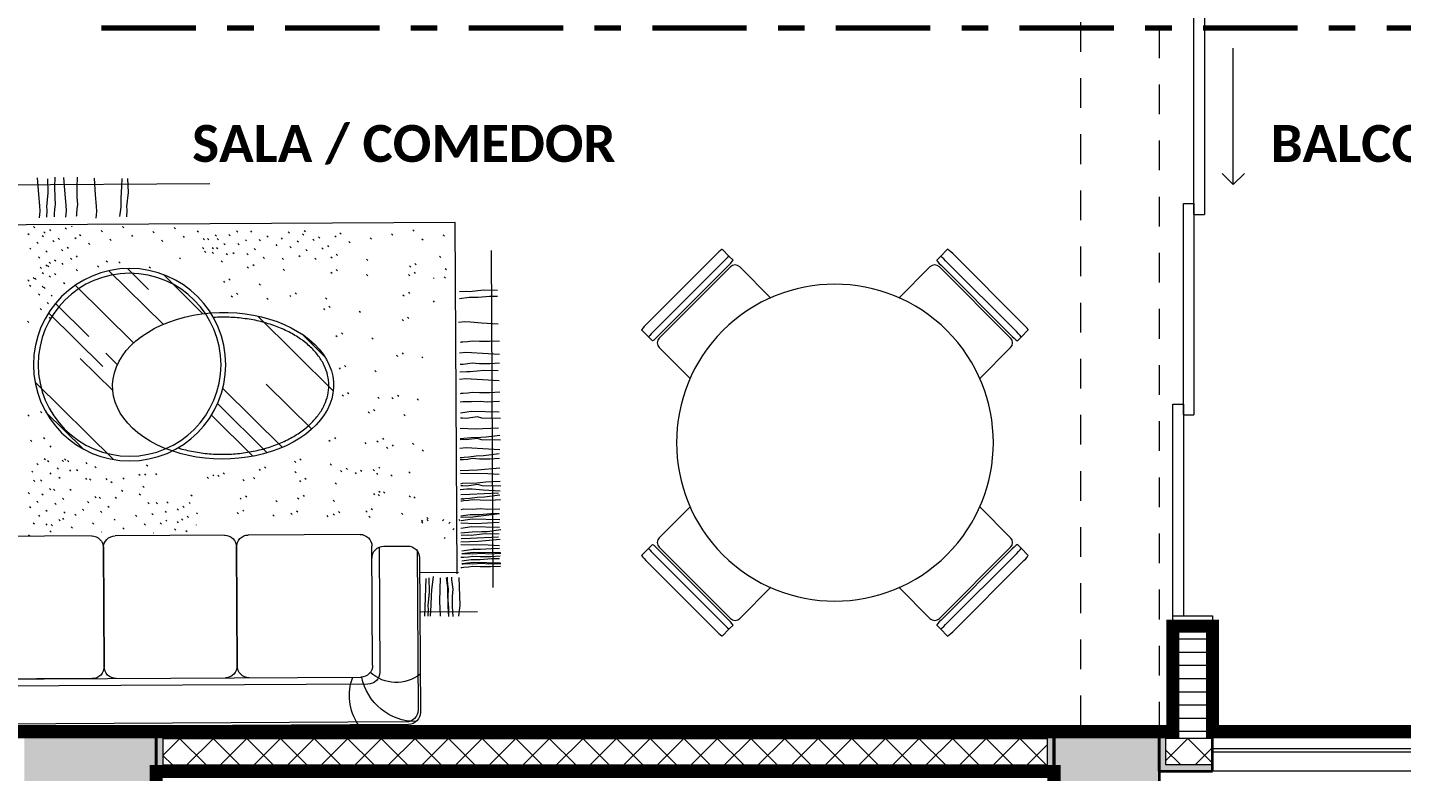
# Model space of a CAD drawing. Header units: metres. Extents: x -144 to 1000, y -717 to 29.
# Drawn here: x 655.77 to 660.97, y -557.41 to -554.6 of the extents above; entities that cross this region are included whole.
import ezdxf

# ---------------------------------------------------------------- set-up
doc = ezdxf.new("R2010")
doc.units = ezdxf.units.M
doc.linetypes.add('basculante modificado', pattern=[0.18, 0.1125, -0.0675])
doc.linetypes.add('Dash Dot 3_16_', pattern=[0.595313, 0.357187, -0.119063, 0, -0.119063])
doc.layers.get('0').update_dxf_attribs({"color": 1})
doc.layers.add('00-MEDICION', color=30, linetype='Continuous')
for name, color, linetype, lineweight in [('A-DETL', 1, 'Continuous', 9), ('A-DOOR', 1, 'Continuous', 9), ('A-DOOR-FRAM', 1, 'Continuous', 9), ('A-FLOR-HRAL', 1, 'Continuous', 9), ('A-WALL', 4, 'Continuous', 9), ('G-ANNO-SYMB', 1, 'Continuous', 9), ('G-ANNO-TEXT', 2, 'Continuous', 9), ('G-IMPT', 1, 'Continuous', 9), ('I-FURN', 2, 'Continuous', 9), ('S-COLS', 7, 'Continuous', 9)]:
    doc.layers.add(name, color=color, linetype=linetype, lineweight=lineweight)
doc.layers.add('A-WALL-PATT', color=7, linetype='Continuous', lineweight=35, true_color=0x9c9c9c)
doc.styles.add('Calibri_B', font='calibrib.ttf', dxfattribs={"height": 0.165})

# ---------------------------------------------------------------- blocks, each defined once
blk = doc.blocks.new('JUEGO DE SALA 3 - SALA 3_dwg-332581-Nivel 9')
at = {"layer": 'G-IMPT'}
for p, q in [((-2244.3372, 507.9053), (-2242.9374, 507.9023)), ((-2244.0056, 507.7452), (-2244.0103, 507.7405)), ((-2243.8121, 507.7474), (-2243.8146, 507.7448)), ((-2243.6682, 507.7461), (-2243.673, 507.7413)), ((-2245.2202, 507.7096), (-2245.225, 507.7049)), ((-2245.1391, 507.6952), (-2245.1439, 507.6904)), ((-2245.1056, 507.7285), (-2245.1104, 507.7237)), ((-2245.0245, 507.714), (-2245.0293, 507.7092)), ((-2244.9434, 507.6995), (-2244.9482, 507.6947)), ((-2244.8288, 507.7184), (-2244.8336, 507.7136)), ((-2244.8102, 507.7071), (-2244.815, 507.7023)), ((-2244.7477, 507.7039), (-2244.7525, 507.6991)), ((-2244.7269, 507.6948), (-2244.7317, 507.6901)), ((-2244.6935, 507.7282), (-2244.6982, 507.7234)), ((-2244.6871, 507.7149), (-2244.6919, 507.7101)), ((-2244.6331, 507.7227), (-2244.6379, 507.7179)), ((-2244.606, 507.7004), (-2244.6108, 507.6956)), ((-2244.552, 507.7082), (-2244.5568, 507.7035)), ((-2244.5234, 507.6942), (-2244.5281, 507.6895)), ((-2244.4899, 507.7276), (-2244.4947, 507.7228)), ((-2244.4709, 507.6937), (-2244.4757, 507.689)), ((-2244.4374, 507.7271), (-2244.4422, 507.7223)), ((-2244.4088, 507.7131), (-2244.4136, 507.7083)), ((-2244.3641, 507.699), (-2244.3689, 507.6942)), ((-2244.3563, 507.7126), (-2244.3611, 507.7078)), ((-2244.3277, 507.6986), (-2244.3324, 507.6938)), ((-2244.3116, 507.6985), (-2244.3164, 507.6937)), ((-2244.2886, 507.7286), (-2244.2934, 507.7239)), ((-2244.2347, 507.7075), (-2244.2395, 507.7028)), ((-2244.2013, 507.7409), (-2244.2061, 507.7361)), ((-2244.1536, 507.693), (-2244.1584, 507.6883)), ((-2244.1202, 507.7264), (-2244.1249, 507.7216)), ((-2244.039, 507.7119), (-2244.0438, 507.7071)), ((-2243.9579, 507.6974), (-2243.9627, 507.6926)), ((-2243.9245, 507.7307), (-2243.9292, 507.726)), ((-2243.8433, 507.7162), (-2243.8481, 507.7115)), ((-2243.8247, 507.705), (-2243.8295, 507.7002)), ((-2243.7891, 507.7405), (-2243.7939, 507.7358)), ((-2243.7622, 507.7018), (-2243.767, 507.697)), ((-2243.7415, 507.6927), (-2243.7462, 507.6879)), ((-2243.7288, 507.7351), (-2243.7335, 507.7303)), ((-2243.708, 507.726), (-2243.7128, 507.7213)), ((-2243.7017, 507.7128), (-2243.7065, 507.708)), ((-2243.6476, 507.7206), (-2243.6524, 507.7158)), ((-2245.4051, 506.3735), (-2245.4024, 507.649)), ((-2244.8623, 507.685), (-2244.8671, 507.6803)), ((-2244.7812, 507.6705), (-2244.786, 507.6658)), ((-2244.7604, 507.6615), (-2244.7652, 507.6567)), ((-2244.7001, 507.656), (-2244.7049, 507.6513)), ((-2244.6666, 507.6894), (-2244.6714, 507.6846)), ((-2244.6395, 507.667), (-2244.6443, 507.6623)), ((-2244.5855, 507.6749), (-2244.5903, 507.6701)), ((-2244.5044, 507.6604), (-2244.5092, 507.6556)), ((-2244.476, 507.6413), (-2244.4808, 507.6366)), ((-2244.4423, 507.6797), (-2244.447, 507.675)), ((-2244.4233, 507.6459), (-2244.4281, 507.6411)), ((-2244.398, 507.6424), (-2244.4028, 507.6376)), ((-2244.3898, 507.6792), (-2244.3946, 507.6745)), ((-2244.3611, 507.6652), (-2244.3659, 507.6605)), ((-2244.3453, 507.6469), (-2244.3501, 507.6422)), ((-2244.3451, 507.6652), (-2244.3499, 507.6604)), ((-2244.3165, 507.6512), (-2244.3212, 507.6464)), ((-2244.3087, 507.6647), (-2244.3135, 507.66)), ((-2243.8768, 507.6829), (-2243.8816, 507.6781)), ((-2243.7957, 507.6684), (-2243.8005, 507.6637)), ((-2243.7749, 507.6594), (-2243.7797, 507.6546)), ((-2243.7146, 507.6539), (-2243.7194, 507.6492)), ((-2243.6811, 507.6873), (-2243.6859, 507.6825)), ((-2243.654, 507.6649), (-2243.6588, 507.6602)), ((-2245.2061, 507.6285), (-2245.2109, 507.6237)), ((-2245.1128, 507.6015), (-2245.1175, 507.5967)), ((-2245.092, 507.5925), (-2245.0968, 507.5877)), ((-2244.9293, 507.6183), (-2244.9341, 507.6136)), ((-2244.8147, 507.6372), (-2244.8195, 507.6324)), ((-2244.7939, 507.6281), (-2244.7987, 507.6234)), ((-2244.7336, 507.6227), (-2244.7384, 507.6179)), ((-2244.673, 507.6337), (-2244.6778, 507.6289)), ((-2244.6098, 507.6232), (-2244.6146, 507.6184)), ((-2244.5379, 507.627), (-2244.5426, 507.6223)), ((-2244.4986, 507.6002), (-2244.5034, 507.5954)), ((-2244.4778, 507.5911), (-2244.4826, 507.5864)), ((-2244.3787, 507.6136), (-2244.3835, 507.6088)), ((-2244.2206, 507.6264), (-2244.2254, 507.6216)), ((-2244.106, 507.5927), (-2244.1108, 507.5879)), ((-2243.9914, 507.6116), (-2243.9962, 507.6068)), ((-2243.9438, 507.6162), (-2243.9486, 507.6115)), ((-2243.9103, 507.5971), (-2243.9151, 507.5923)), ((-2243.8292, 507.6351), (-2243.834, 507.6303)), ((-2243.8084, 507.626), (-2243.8132, 507.6213)), ((-2243.775, 507.6069), (-2243.7797, 507.6021)), ((-2243.7481, 507.6206), (-2243.7529, 507.6158)), ((-2243.7273, 507.6115), (-2243.7321, 507.6068)), ((-2243.721, 507.5983), (-2243.7258, 507.5935)), ((-2243.7146, 507.6014), (-2243.7194, 507.5967)), ((-2243.6938, 507.5924), (-2243.6986, 507.5876)), ((-2243.6875, 507.6316), (-2243.6923, 507.6268)), ((-2245.2274, 507.5826), (-2245.2321, 507.5779)), ((-2245.2238, 507.55), (-2245.2286, 507.5452)), ((-2245.1827, 507.5473), (-2245.1827, 507.5445)), ((-2245.1092, 507.5688), (-2245.114, 507.564)), ((-2245.0884, 507.5598), (-2245.0932, 507.555)), ((-2244.9294, 507.5602), (-2244.9342, 507.5555)), ((-2244.8148, 507.5791), (-2244.8196, 507.5743)), ((-2244.794, 507.57), (-2244.7988, 507.5653)), ((-2244.6132, 507.5813), (-2244.618, 507.5766)), ((-2244.4078, 507.5455), (-2244.4126, 507.5407)), ((-2244.1598, 507.5627), (-2244.309, 507.4141)), ((-2243.9538, 507.5782), (-2244.1583, 507.3745)), ((-2244.0234, 507.5863), (-2244.1031, 507.5069)), ((-2243.8292, 507.5826), (-2243.834, 507.5778)), ((-2243.7481, 507.5681), (-2243.7529, 507.5633)), ((-2243.7273, 507.559), (-2243.7321, 507.5543)), ((-2243.7005, 507.5728), (-2243.7052, 507.568)), ((-2243.6734, 507.5504), (-2243.6782, 507.5457)), ((-2243.667, 507.5536), (-2243.6718, 507.5488)), ((-2243.6462, 507.5445), (-2243.651, 507.5398)), ((-2245.0876, 507.4925), (-2245.0923, 507.4877)), ((-2244.6587, 507.4916), (-2244.6635, 507.4868)), ((-2244.5224, 507.5267), (-2244.5272, 507.5219)), ((-2244.437, 507.4911), (-2244.4418, 507.4863)), ((-2244.3871, 507.5365), (-2244.3918, 507.5317)), ((-2243.826, 507.5235), (-2244.046, 507.3044)), ((-2243.7816, 507.5347), (-2243.7864, 507.53)), ((-2243.734, 507.4869), (-2243.7387, 507.4821)), ((-2243.7069, 507.5171), (-2243.7116, 507.5123)), ((-2243.7005, 507.5202), (-2243.7053, 507.5155)), ((-2243.6863, 507.4916), (-2243.6911, 507.4868)), ((-2243.6528, 507.5249), (-2243.6576, 507.5202)), ((-2245.1808, 507.4592), (-2245.1855, 507.4545)), ((-2245.0668, 507.4834), (-2245.0716, 507.4787)), ((-2244.786, 507.441), (-2244.7908, 507.4362)), ((-2244.7733, 507.4727), (-2244.7781, 507.4679)), ((-2244.6379, 507.4825), (-2244.6427, 507.4777)), ((-2244.5516, 507.4722), (-2244.5564, 507.4675)), ((-2244.4163, 507.482), (-2244.421, 507.4773)), ((-2243.7507, 507.4552), (-2243.8766, 507.3299)), ((-2243.7198, 507.4582), (-2243.7246, 507.4535)), ((-2243.6927, 507.4359), (-2243.6975, 507.4312)), ((-2245.0841, 507.398), (-2245.0889, 507.3933)), ((-2245.0633, 507.389), (-2245.0681, 507.3842)), ((-2244.9006, 507.4221), (-2244.9054, 507.4174)), ((-2244.5169, 507.4046), (-2244.8018, 507.1209)), ((-2244.7652, 507.4319), (-2244.77, 507.4272)), ((-2243.7244, 507.4194), (-2243.9292, 507.2155)), ((-2243.7262, 507.4026), (-2243.731, 507.3978)), ((-2243.6451, 507.3881), (-2243.6499, 507.3833)), ((-2244.8335, 507.3394), (-2244.8383, 507.3346)), ((-2244.8127, 507.3303), (-2244.8175, 507.3256)), ((-2244.6829, 507.3361), (-2244.7704, 507.2489)), ((-2244.9481, 507.3205), (-2244.9529, 507.3158)), ((-2245.137, 507.2484), (-2245.1418, 507.2437)), ((-2245.0626, 507.2636), (-2245.0674, 507.2588)), ((-2245.0418, 507.2545), (-2245.0466, 507.2498)), ((-2243.9407, 507.266), (-2243.9842, 507.2227)), ((-2243.8438, 507.2464), (-2243.9663, 507.1244)), ((-2244.9592, 507.1971), (-2244.964, 507.1923)), ((-2244.8447, 507.2159), (-2244.8494, 507.2111)), ((-2244.8239, 507.2069), (-2244.8287, 507.2021)), ((-2244.5476, 507.1465), (-2244.7195, 506.9754)), ((-2244.3834, 507.131), (-2244.6083, 506.907)), ((-2243.6752, 507.1549), (-2243.9682, 506.8631)), ((-2245.1192, 507.0886), (-2245.124, 507.0838)), ((-2245.0448, 507.1037), (-2245.0496, 507.099)), ((-2245.024, 507.0947), (-2245.0288, 507.0899)), ((-2244.9704, 507.0954), (-2244.9751, 507.0906)), ((-2244.8558, 507.1142), (-2244.8606, 507.1095)), ((-2244.835, 507.1052), (-2244.8398, 507.1004)), ((-2244.3633, 507.0736), (-2244.5509, 506.8868)), ((-2245.0686, 507.0302), (-2245.0734, 507.0254)), ((-2244.954, 507.049), (-2244.9588, 507.0443)), ((-2244.9333, 507.04), (-2244.938, 507.0352)), ((-2244.3398, 507.0293), (-2244.4959, 506.8739)), ((-2243.713, 507.0437), (-2243.8537, 506.9036)), ((-2243.6925, 507.0463), (-2243.6973, 507.0416)), ((-2243.6445, 507.0339), (-2243.6493, 507.0292)), ((-2245.1016, 506.9213), (-2245.1064, 506.9165)), ((-2245.0234, 506.9148), (-2245.0282, 506.91)), ((-2244.987, 506.9402), (-2244.9918, 506.9354)), ((-2244.9662, 506.9311), (-2244.971, 506.9263)), ((-2244.9199, 506.9245), (-2244.9246, 506.9198)), ((-2244.8053, 506.9434), (-2244.81, 506.9386)), ((-2244.7845, 506.9343), (-2244.7893, 506.9296)), ((-2243.727, 506.9154), (-2243.7318, 506.9107)), ((-2243.7035, 506.9481), (-2243.7083, 506.9433)), ((-2243.6548, 506.9374), (-2243.6596, 506.9326)), ((-2245.138, 506.896), (-2245.1427, 506.8912)), ((-2245.0026, 506.9058), (-2245.0074, 506.901)), ((-2244.6746, 506.8632), (-2244.6794, 506.8584)), ((-2243.783, 506.8665), (-2243.7878, 506.8618)), ((-2243.7744, 506.8612), (-2243.7792, 506.8565)), ((-2243.7186, 506.8611), (-2243.7234, 506.8563)), ((-2243.7062, 506.8686), (-2243.711, 506.8638)), ((-2245.0873, 506.8123), (-2245.092, 506.8075)), ((-2244.9727, 506.8312), (-2244.9775, 506.8264)), ((-2244.9637, 506.8084), (-2244.9685, 506.8036)), ((-2244.9519, 506.8221), (-2244.9567, 506.8173)), ((-2244.9036, 506.8201), (-2244.9084, 506.8153)), ((-2244.8829, 506.8111), (-2244.8877, 506.8063)), ((-2244.8491, 506.8273), (-2244.8539, 506.8225)), ((-2244.8283, 506.8182), (-2244.8331, 506.8134)), ((-2244.7892, 506.8444), (-2244.794, 506.8396)), ((-2244.6548, 506.815), (-2244.6596, 506.8102)), ((-2244.6538, 506.8542), (-2244.6586, 506.8494)), ((-2244.5402, 506.8339), (-2244.545, 506.8291)), ((-2244.5194, 506.8248), (-2244.5242, 506.82)), ((-2244.384, 506.8117), (-2244.3888, 506.807)), ((-2244.1268, 506.81), (-2244.1316, 506.8052)), ((-2244.0933, 506.8433), (-2244.0981, 506.8386)), ((-2244.0851, 506.8084), (-2244.0899, 506.8036)), ((-2244.0644, 506.8081), (-2244.0692, 506.8033)), ((-2243.8977, 506.8368), (-2243.9025, 506.832)), ((-2243.863, 506.8525), (-2243.8678, 506.8477)), ((-2243.8283, 506.8265), (-2243.8331, 506.8217)), ((-2243.8011, 506.825), (-2243.8059, 506.8203)), ((-2243.7948, 506.8598), (-2243.7996, 506.8551)), ((-2243.7551, 506.8324), (-2243.7599, 506.8277)), ((-2243.7267, 506.8134), (-2243.7315, 506.8086)), ((-2243.6778, 506.8495), (-2243.6826, 506.8447)), ((-2243.6586, 506.8207), (-2243.6633, 506.816)), ((-2245.0182, 506.8013), (-2245.023, 506.7965)), ((-2244.8075, 506.7718), (-2244.8123, 506.767)), ((-2244.6929, 506.7906), (-2244.6977, 506.7858)), ((-2244.6722, 506.7816), (-2244.6769, 506.7768)), ((-2244.4986, 506.7929), (-2244.5033, 506.7881)), ((-2244.4586, 506.7855), (-2244.4634, 506.7808)), ((-2244.3632, 506.8027), (-2244.368, 506.7979)), ((-2244.344, 506.8044), (-2244.3488, 506.7996)), ((-2244.3232, 506.7953), (-2244.328, 506.7906)), ((-2244.0792, 506.7622), (-2244.0839, 506.7574)), ((-2244.004, 506.7939), (-2244.0088, 506.7891)), ((-2243.9577, 506.7807), (-2243.9625, 506.776)), ((-2243.9386, 506.7911), (-2243.9434, 506.7864)), ((-2243.8772, 506.7904), (-2243.882, 506.7856)), ((-2243.8618, 506.7931), (-2243.8665, 506.7884)), ((-2243.7614, 506.7976), (-2243.7662, 506.7929)), ((-2243.692, 506.7874), (-2243.6968, 506.7826)), ((-2243.6649, 506.7859), (-2243.6696, 506.7812)), ((-2245.2946, 506.7078), (-2245.2899, 506.7126)), ((-2245.1056, 506.7179), (-2245.1104, 506.7131)), ((-2245.0875, 506.7215), (-2245.0922, 506.7167)), ((-2244.991, 506.7368), (-2244.9958, 506.732)), ((-2244.9729, 506.7403), (-2244.9777, 506.7356)), ((-2244.9703, 506.7277), (-2244.9751, 506.7229)), ((-2244.9521, 506.7313), (-2244.9569, 506.7265)), ((-2244.8004, 506.7064), (-2244.8052, 506.7016)), ((-2244.6858, 506.7252), (-2244.6906, 506.7204)), ((-2244.665, 506.7162), (-2244.6698, 506.7114)), ((-2244.5823, 506.7059), (-2244.5871, 506.7011)), ((-2244.4677, 506.7247), (-2244.4725, 506.72)), ((-2244.447, 506.7157), (-2244.4518, 506.7109)), ((-2244.2607, 506.7291), (-2244.2655, 506.7244)), ((-2244.065, 506.7335), (-2244.0698, 506.7287)), ((-2243.998, 506.7477), (-2244.0028, 506.7429)), ((-2243.9746, 506.7213), (-2243.9794, 506.7165)), ((-2243.9133, 506.7205), (-2243.9181, 506.7158)), ((-2243.8978, 506.7233), (-2243.9026, 506.7186)), ((-2243.8694, 506.7043), (-2243.8742, 506.6995)), ((-2243.8023, 506.752), (-2243.8071, 506.7473)), ((-2243.7745, 506.7179), (-2243.7793, 506.7132)), ((-2243.741, 506.7513), (-2243.7458, 506.7465)), ((-2243.7255, 506.754), (-2243.7303, 506.7493)), ((-2243.6971, 506.735), (-2243.7019, 506.7302)), ((-2243.6779, 506.7062), (-2243.6827, 506.7014)), ((-2243.6444, 506.7395), (-2243.6492, 506.7348)), ((-2245.0585, 506.6561), (-2245.0633, 506.6513)), ((-2244.9439, 506.6749), (-2244.9487, 506.6701)), ((-2244.9232, 506.6659), (-2244.9279, 506.6611)), ((-2244.8204, 506.6637), (-2244.8252, 506.659)), ((-2244.7996, 506.6547), (-2244.8044, 506.6499)), ((-2244.6605, 506.667), (-2244.6653, 506.6623)), ((-2244.6397, 506.658), (-2244.6445, 506.6532)), ((-2244.457, 506.6702), (-2244.4617, 506.6655)), ((-2244.4362, 506.6612), (-2244.441, 506.6564)), ((-2244.2816, 506.661), (-2244.2864, 506.6563)), ((-2244.2538, 506.7001), (-2244.2586, 506.6953)), ((-2244.2302, 506.6856), (-2244.2349, 506.6808)), ((-2244.2091, 506.6753), (-2244.2138, 506.6705)), ((-2244.1697, 506.7018), (-2244.1744, 506.697)), ((-2244.163, 506.6668), (-2244.1677, 506.662)), ((-2244.1295, 506.7001), (-2244.1343, 506.6953)), ((-2244.1135, 506.6582), (-2244.1183, 506.6535)), ((-2244.0985, 506.7001), (-2244.1033, 506.6954)), ((-2244.0509, 506.6523), (-2244.0556, 506.6476)), ((-2243.9468, 506.6872), (-2243.9516, 506.6824)), ((-2243.9184, 506.6682), (-2243.9232, 506.6634)), ((-2243.8502, 506.6755), (-2243.855, 506.6707)), ((-2243.8218, 506.6564), (-2243.8266, 506.6517)), ((-2243.7796, 506.6655), (-2243.7843, 506.6608)), ((-2243.7461, 506.6989), (-2243.7509, 506.6941)), ((-2243.7114, 506.6729), (-2243.7162, 506.6681)), ((-2243.683, 506.6538), (-2243.6878, 506.6491)), ((-2243.6495, 506.6872), (-2243.6543, 506.6824)), ((-2245.2805, 506.6267), (-2245.2757, 506.6314)), ((-2245.2427, 506.6218), (-2245.2379, 506.617)), ((-2245.2184, 506.6314), (-2245.2136, 506.6266)), ((-2245.1548, 506.639), (-2245.1596, 506.6343)), ((-2245.1548, 506.6318), (-2245.1596, 506.627)), ((-2245.134, 506.63), (-2245.1388, 506.6252)), ((-2245.134, 506.6227), (-2245.1388, 506.618)), ((-2244.935, 506.6449), (-2244.9398, 506.6401)), ((-2244.7751, 506.6482), (-2244.7799, 506.6434)), ((-2244.5715, 506.6514), (-2244.5763, 506.6466)), ((-2244.28, 506.6146), (-2244.2804, 506.6143)), ((-2244.2466, 506.648), (-2244.2513, 506.6432)), ((-2244.2255, 506.6376), (-2244.2302, 506.6329)), ((-2244.2082, 506.6276), (-2244.213, 506.6228)), ((-2244.1989, 506.6001), (-2244.2037, 506.5954)), ((-2244.1655, 506.6335), (-2244.1702, 506.6287)), ((-2244.1443, 506.6231), (-2244.1491, 506.6184)), ((-2244.0843, 506.619), (-2244.0891, 506.6142)), ((-2244.0032, 506.6045), (-2244.008, 506.5997)), ((-2243.9697, 506.6378), (-2243.9745, 506.6331)), ((-2243.8886, 506.6233), (-2243.8934, 506.6186)), ((-2243.8075, 506.6088), (-2243.8123, 506.6041)), ((-2243.774, 506.6422), (-2243.7788, 506.6374)), ((-2243.7603, 506.6368), (-2243.7651, 506.632)), ((-2243.7319, 506.6177), (-2243.7367, 506.6129)), ((-2243.7108, 506.6204), (-2243.7156, 506.6156)), ((-2243.6638, 506.625), (-2243.6685, 506.6203)), ((-2245.2573, 506.5976), (-2245.2525, 506.5928)), ((-2245.224, 506.5641), (-2245.2192, 506.5594)), ((-2244.901, 506.5764), (-2244.478, 506.5755)), ((-2244.388, 506.5753), (-2243.974, 506.5744)), ((-2244.2417, 506.5942), (-2244.2465, 506.5895)), ((-2244.1178, 506.5856), (-2244.1184, 506.5851)), ((-2243.9221, 506.59), (-2243.9232, 506.5889)), ((-2243.884, 506.5742), (-2243.461, 506.5733)), ((-2243.7264, 506.5943), (-2243.7312, 506.5896)), ((-2243.6453, 506.5799), (-2243.6501, 506.5751)), ((-2245.3573, 506.518), (-2245.3298, 506.5196)), ((-2245.1171, 506.5138), (-2245.1184, 505.9108)), ((-2244.9911, 506.5316), (-2245.0811, 506.5318)), ((-2244.9731, 506.5278), (-2244.9741, 506.0545)), ((-2244.9471, 506.0815), (-2244.9461, 506.5315)), ((-2245.1262, 506.4869), (-2245.1274, 505.9019)), ((-2245.2741, 506.4304), (-2245.1263, 506.43)), ((-2245.13, 506.2823), (-2245.3454, 506.2827)), ((-2244.9292, 506.0094), (-2243.4352, 506.0062)), ((-2245.0825, 505.8568), (-2243.2825, 505.8529)), ((-2245.0735, 505.8658), (-2243.2915, 505.8619))]:
    blk.add_line(p, q, dxfattribs=at)
at = {"layer": 'G-IMPT', "flags": 128}
for points in [[(-2244.0252, 507.9273), (-2244.027, 507.8743), (-2244.0216, 507.8214), (-2244.0225, 507.8087), (-2244.0213, 507.7824)], [(-2244.0034, 507.9266), (-2244.003, 507.8965), (-2244.0001, 507.8533), (-2243.9998, 507.819), (-2243.9948, 507.7834)], [(-2243.899, 507.929), (-2243.9029, 507.8651), (-2243.9068, 507.8232), (-2243.9077, 507.8024), (-2243.9052, 507.7779)], [(-2243.8346, 507.933), (-2243.833, 507.8953), (-2243.8335, 507.8567), (-2243.8352, 507.8292), (-2243.8327, 507.8123), (-2243.8315, 507.7945), (-2243.8311, 507.7873), (-2243.8307, 507.7835)], [(-2243.7833, 507.9323), (-2243.7872, 507.8683), (-2243.7911, 507.8264), (-2243.792, 507.8056), (-2243.7895, 507.7811)], [(-2243.7503, 507.9328), (-2243.7487, 507.8951), (-2243.7492, 507.8566), (-2243.7509, 507.829), (-2243.7484, 507.8121), (-2243.7472, 507.7943), (-2243.7468, 507.7871), (-2243.7464, 507.7833)], [(-2243.7219, 507.9266), (-2243.7237, 507.8737), (-2243.7183, 507.8207), (-2243.7192, 507.808), (-2243.718, 507.7818)], [(-2243.6835, 507.931), (-2243.6875, 507.8671), (-2243.6914, 507.8252), (-2243.6923, 507.8044), (-2243.6898, 507.7798)], [(-2245.2681, 506.4258), (-2245.2652, 507.7566), (-2242.9438, 507.7516)], [(-2245.4254, 507.4975), (-2245.3724, 507.499), (-2245.3195, 507.4934), (-2245.3068, 507.4942), (-2245.2805, 507.4929)], [(-2245.4247, 507.4756), (-2245.3947, 507.4751), (-2245.3515, 507.4721), (-2245.3172, 507.4716), (-2245.2816, 507.4664)], [(-2245.4277, 507.3712), (-2245.3637, 507.3749), (-2245.3218, 507.3786), (-2245.301, 507.3794), (-2245.2764, 507.3768)], [(-2245.4319, 507.3068), (-2245.3942, 507.3051), (-2245.3556, 507.3054), (-2245.3281, 507.307), (-2245.3112, 507.3045), (-2245.2934, 507.3032), (-2245.2862, 507.3027), (-2245.2824, 507.3023)], [(-2245.4314, 507.2555), (-2245.3674, 507.2592), (-2245.3255, 507.2629), (-2245.3047, 507.2637), (-2245.2802, 507.2611)], [(-2245.432, 507.2225), (-2245.3944, 507.2208), (-2245.3558, 507.2211), (-2245.3283, 507.2227), (-2245.3113, 507.2202), (-2245.2936, 507.2188), (-2245.2864, 507.2184), (-2245.2825, 507.218)], [(-2245.426, 507.1941), (-2245.3731, 507.1957), (-2245.3201, 507.1901), (-2245.3074, 507.1909), (-2245.2812, 507.1896)], [(-2245.4306, 507.1558), (-2245.3666, 507.1595), (-2245.3247, 507.1632), (-2245.3039, 507.164), (-2245.2793, 507.1614)], [(-2245.4323, 507.1125), (-2245.3946, 507.1107), (-2245.356, 507.1111), (-2245.3285, 507.1127), (-2245.3116, 507.1101), (-2245.2938, 507.1088), (-2245.2866, 507.1084), (-2245.2828, 507.1079)], [(-2245.4307, 507.0778), (-2245.3845, 507.076), (-2245.3587, 507.0785), (-2245.3248, 507.0767), (-2245.2917, 507.0775), (-2245.2824, 507.0758)], [(-2245.4348, 507.0134), (-2245.3637, 507.0149), (-2245.3476, 507.0196), (-2245.304, 507.0144), (-2245.2908, 507.0152), (-2245.2828, 507.0148)], [(-2245.4295, 507.0369), (-2245.3253, 507.0397), (-2245.2829, 507.0341)], [(-2245.4269, 506.977), (-2245.338, 506.9734), (-2245.2812, 506.9758)], [(-2245.434, 506.932), (-2245.3628, 506.9335), (-2245.3467, 506.9381), (-2245.3031, 506.933), (-2245.29, 506.9338), (-2245.2819, 506.9334)], [(-2245.4325, 506.9495), (-2245.3804, 506.9426), (-2245.3605, 506.9421), (-2245.3236, 506.9408), (-2245.2817, 506.9373)], [(-2245.4311, 506.8946), (-2245.3671, 506.8983), (-2245.3252, 506.902), (-2245.3045, 506.9028), (-2245.2799, 506.9002)], [(-2245.4308, 506.8616), (-2245.3931, 506.8598), (-2245.3545, 506.8602), (-2245.327, 506.8618), (-2245.3101, 506.8592), (-2245.2923, 506.8579), (-2245.2851, 506.8575), (-2245.2813, 506.857)], [(-2245.4286, 506.8794), (-2245.3702, 506.8725), (-2245.3422, 506.8707), (-2245.3147, 506.8677), (-2245.2965, 506.8664), (-2245.2876, 506.8651), (-2245.2808, 506.8651)], [(-2245.4312, 506.8253), (-2245.3474, 506.8187), (-2245.2817, 506.816)], [(-2245.4354, 506.7574), (-2245.3642, 506.7589), (-2245.3481, 506.7635), (-2245.3045, 506.7583), (-2245.2914, 506.7592), (-2245.2833, 506.7587)], [(-2245.4324, 506.7751), (-2245.3786, 506.7721), (-2245.3439, 506.7694), (-2245.2884, 506.7676), (-2245.2829, 506.7651)], [(-2245.4287, 506.8015), (-2245.3862, 506.8039), (-2245.2823, 506.8058)], [(-2245.4331, 506.7053), (-2245.3955, 506.7035), (-2245.3569, 506.7039), (-2245.3294, 506.7055), (-2245.3124, 506.7029), (-2245.2947, 506.7016), (-2245.2875, 506.7012), (-2245.2837, 506.7007)], [(-2245.4325, 506.7383), (-2245.3685, 506.742), (-2245.3266, 506.7457), (-2245.3058, 506.7465), (-2245.2813, 506.7439)], [(-2245.431, 506.7231), (-2245.3726, 506.7162), (-2245.3446, 506.7144), (-2245.3171, 506.7114), (-2245.2989, 506.7101), (-2245.29, 506.7088), (-2245.2832, 506.7088)], [(-2245.4255, 506.7307), (-2245.3179, 506.7262), (-2245.2836, 506.7249)], [(-2245.4315, 506.6706), (-2245.3854, 506.6688), (-2245.3595, 506.6713), (-2245.3257, 506.6695), (-2245.2926, 506.6703), (-2245.2833, 506.6686)], [(-2245.4299, 506.6522), (-2245.3291, 506.6405), (-2245.2829, 506.6387)], [(-2245.4265, 506.653), (-2245.3964, 506.6525), (-2245.3532, 506.6494), (-2245.3189, 506.6489), (-2245.2834, 506.6438)], [(-2245.4304, 506.6297), (-2245.3262, 506.6325), (-2245.2838, 506.6269)], [(-2245.4294, 506.6006), (-2245.3252, 506.6034), (-2245.2829, 506.5978)], [(-2245.4287, 506.6191), (-2245.3397, 506.6156), (-2245.283, 506.618)], [(-2245.4342, 506.5916), (-2245.3822, 506.5848), (-2245.3623, 506.5843), (-2245.3254, 506.5829), (-2245.2835, 506.5795)], [(-2245.4318, 506.5548), (-2245.3479, 506.5483), (-2245.2823, 506.5456)], [(-2245.4284, 506.5751), (-2245.3754, 506.5767), (-2245.3225, 506.5711), (-2245.3098, 506.5719), (-2245.2835, 506.5706)], [(-2245.4258, 506.5641), (-2245.3183, 506.5596), (-2245.284, 506.5583)], [(-2245.4343, 506.5018), (-2245.3881, 506.5), (-2245.3623, 506.5025), (-2245.3284, 506.5007), (-2245.2954, 506.5015), (-2245.2861, 506.4998)], [(-2245.433, 506.5044), (-2245.3288, 506.5071), (-2245.2865, 506.5015)], [(-2245.4293, 506.5311), (-2245.3867, 506.5335), (-2245.2829, 506.5354)], [(-2245.4292, 506.5208), (-2245.3991, 506.5203), (-2245.3559, 506.5173), (-2245.3216, 506.5168), (-2245.286, 506.5116)], [(-2245.4344, 506.4634), (-2245.3882, 506.4616), (-2245.3624, 506.4641), (-2245.3285, 506.4623), (-2245.2955, 506.4631), (-2245.2862, 506.4614)], [(-2245.4331, 506.466), (-2245.3289, 506.4687), (-2245.2866, 506.4631)], [(-2245.4321, 506.4534), (-2245.3944, 506.4516), (-2245.3559, 506.4519), (-2245.3284, 506.4536), (-2245.3114, 506.451), (-2245.2936, 506.4497), (-2245.2864, 506.4492), (-2245.2826, 506.4488)], [(-2245.432, 506.4917), (-2245.3944, 506.4899), (-2245.3558, 506.4903), (-2245.3283, 506.4919), (-2245.3113, 506.4893), (-2245.2936, 506.488), (-2245.2864, 506.4876), (-2245.2826, 506.4872)], [(-2245.4293, 506.4824), (-2245.3992, 506.482), (-2245.356, 506.4789), (-2245.3217, 506.4784), (-2245.2861, 506.4732)], [(-2245.275, 506.4119), (-2245.2782, 506.3078), (-2245.2728, 506.2654)], [(-2245.2523, 506.2645), (-2245.2506, 506.3022), (-2245.2509, 506.3407), (-2245.2525, 506.3682), (-2245.25, 506.3852), (-2245.2487, 506.403), (-2245.2482, 506.4102), (-2245.2478, 506.414)], [(-2245.2367, 506.2672), (-2245.2362, 506.2973), (-2245.2331, 506.3405), (-2245.2326, 506.3748), (-2245.2275, 506.4104)], [(-2245.2358, 506.2644), (-2245.234, 506.3021), (-2245.2344, 506.3407), (-2245.236, 506.3682), (-2245.2334, 506.3851), (-2245.2321, 506.4029), (-2245.2317, 506.4101), (-2245.2313, 506.4139)], [(-2245.2045, 506.4111), (-2245.2013, 506.3222), (-2245.204, 506.2654)], [(-2245.177, 506.4166), (-2245.1704, 506.3645), (-2245.17, 506.3446), (-2245.1688, 506.3077), (-2245.1655, 506.2658)], [(-2245.1605, 506.4106), (-2245.1623, 506.3577), (-2245.1569, 506.3047), (-2245.1578, 506.292), (-2245.1566, 506.2658)], [(-2245.1495, 506.4081), (-2245.1455, 506.3005), (-2245.1443, 506.2662)], [(-2243.8852, 506.0342), (-2243.4622, 506.0333), (-2244.9022, 506.0364)]]:
    blk.add_lwpolyline(points, dxfattribs=at)
for points in [[(-2244.4341, 506.0804), (-2244.4331, 506.5304)], [(-2243.9301, 506.0793), (-2243.9291, 506.5293)]]:
    blk.add_lwpolyline(points, close=True, dxfattribs=at)
at = {"layer": 'G-IMPT'}
for radius in [0.3643, 0.3463]:
    blk.add_circle((-2244.0306, 507.2221), radius, dxfattribs=at)
for centre, radius, start, end in [((-2244.9011, 506.5314), 0.045, 89.8775, 179.8775), ((-2244.4781, 506.5305), 0.045, 359.8775, 89.8775), ((-2244.3881, 506.5303), 0.045, 89.8775, 179.8775), ((-2243.9741, 506.5294), 0.045, 359.8775, 89.8775), ((-2243.8841, 506.5292), 0.045, 89.8775, 179.8775), ((-2245.0812, 506.4868), 0.045, 89.8775, 179.8775), ((-2244.9912, 506.4866), 0.045, 359.8775, 89.8775), ((-2244.9021, 506.0814), 0.045, 179.8775, 269.8775), ((-2244.9021, 506.0814), 0.045, 179.8775, 269.8775), ((-2244.4791, 506.0805), 0.045, 269.8775, 359.8775), ((-2244.3891, 506.0803), 0.045, 179.8775, 269.8775), ((-2245.0364, 506.1617), 0.1461, 231.6093, 312.4955), ((-2245.1106, 506.0765), 0.2089, 269.7061, 348.9648), ((-2244.9291, 506.0544), 0.045, 179.8775, 269.8775), ((-2245.0604, 505.9658), 0.2014, 327.063, 20.4891), ((-2243.9751, 506.0794), 0.045, 269.8775, 359.8775), ((-2243.8851, 506.0792), 0.045, 179.8775, 269.8775), ((-2245.0824, 505.9018), 0.045, 179.8775, 269.8775), ((-2245.0734, 505.9108), 0.045, 179.8775, 269.8775)]:
    blk.add_arc(centre, radius, start, end, dxfattribs=at)
for start_param, end_param in [(4.604122, 8.335665), (2.05248, 4.604122)]:
    blk.add_ellipse((-2244.3843, 507.1412), major_axis=(-0.4187, 0.0009), ratio=0.662811, start_param=start_param, end_param=end_param, dxfattribs=at)
blk.add_open_spline([(-2244.2129, 506.9066), (-2244.2179, 506.9051), (-2244.2229, 506.9036), (-2244.2468, 506.897), (-2244.2663, 506.8928), (-2244.306, 506.8863), (-2244.3262, 506.884), (-2244.367, 506.8816), (-2244.3876, 506.8814), (-2244.4285, 506.883), (-2244.4489, 506.8848), (-2244.4889, 506.8905), (-2244.5086, 506.8944), (-2244.5468, 506.904), (-2244.5654, 506.9097), (-2244.6008, 506.923), (-2244.6178, 506.9305), (-2244.6497, 506.9471), (-2244.6646, 506.9561), (-2244.6922, 506.9755), (-2244.7048, 506.9858), (-2244.7274, 507.0075), (-2244.7374, 507.0189), (-2244.7546, 507.0423), (-2244.7618, 507.0543), (-2244.7734, 507.0788), (-2244.7777, 507.0912), (-2244.7835, 507.1163), (-2244.7849, 507.1289), (-2244.785, 507.1541), (-2244.7835, 507.1667), (-2244.7778, 507.1918), (-2244.7735, 507.2042), (-2244.762, 507.2287), (-2244.7548, 507.2407), (-2244.7377, 507.2641), (-2244.7277, 507.2754), (-2244.7052, 507.297), (-2244.6926, 507.3073), (-2244.6651, 507.3267), (-2244.6501, 507.3357), (-2244.6183, 507.3522), (-2244.6014, 507.3597), (-2244.5659, 507.3729), (-2244.5474, 507.3786), (-2244.5092, 507.3882), (-2244.4895, 507.392), (-2244.4495, 507.3976), (-2244.4291, 507.3995), (-2244.3887, 507.401), (-2244.3687, 507.4008), (-2244.3488, 507.3996)], degree=3, knots=[1.133758, 1.133758, 1.133758, 1.133758, 1.174512, 1.174512, 1.325661, 1.325661, 1.47681, 1.47681, 1.627959, 1.627959, 1.779108, 1.779108, 1.930257, 1.930257, 2.081406, 2.081406, 2.232555, 2.232555, 2.383704, 2.383704, 2.534854, 2.534854, 2.686003, 2.686003, 2.837152, 2.837152, 2.988301, 2.988301, 3.13945, 3.13945, 3.290599, 3.290599, 3.441748, 3.441748, 3.592897, 3.592897, 3.744046, 3.744046, 3.895195, 3.895195, 4.046344, 4.046344, 4.197493, 4.197493, 4.348642, 4.348642, 4.499791, 4.499791, 4.65094, 4.65094, 4.798431, 4.798431, 4.798431, 4.798431], dxfattribs=at)
blk = doc.blocks.new('A')
at = {"layer": 'A-WALL-PATT', "lineweight": 5, "true_color": 0x747474}
for points in [[(655.2011, -496.5235), (658.601, -496.5235), (658.601, -496.4985), (655.2011, -496.4986)], [(659.0011, -496.5225), (659.0512, -496.5225), (659.0512, -496.4975), (659.0011, -496.4975), (659.0011, -496.5002)]]:
    blk.add_hatch(color=8, dxfattribs=at).paths.add_polyline_path(points)
at = {"layer": 'A-WALL-PATT', "true_color": 0x747474}
for points in [[(655.226, -496.6485), (658.601, -496.6485), (658.601, -496.5235), (658.576, -496.5235), (658.576, -496.6235), (655.226, -496.6235), (655.226, -496.5235), (655.2011, -496.5237), (655.2011, -496.6485)], [(659.0512, -496.6475), (659.2012, -496.6475), (659.2012, -496.6225), (659.0235, -496.6225), (659.0235, -496.5225), (659.0011, -496.5225), (659.0011, -496.6475), (659.0235, -496.6475)]]:
    blk.add_hatch(color=8, dxfattribs=at).paths.add_polyline_path(points)
at = {"layer": 'S-COLS', "true_color": 0x5b5b5b}
h = blk.add_hatch(color=251, dxfattribs=at)
h.paths.add_polyline_path([(659.0008, -507.3486), (659.0008, -506.4486), (658.5008, -506.4486), (658.5008, -507.3486), (658.91, -507.3486)])
h.paths.add_polyline_path([(640.762, -507.3486), (641.201, -507.3486), (641.201, -506.4486), (640.701, -506.4486), (640.701, -507.3486), (640.7571, -507.3486)])
h.paths.add_polyline_path([(648.401, -507.3485), (648.901, -507.3485), (648.901, -506.4485), (648.401, -506.4485), (648.401, -507.2508)])
h.paths.add_polyline_path([(648.401, -499.6485), (648.901, -499.6485), (648.901, -498.7485), (648.401, -498.7485), (648.401, -499.4985)])
h.paths.add_polyline_path([(644.6008, -499.6485), (646.601, -499.6485), (646.6006, -499.1486), (644.9008, -499.1486), (644.9008, -496.9986), (646.6011, -496.9986), (646.6006, -496.4986), (644.6008, -496.4986), (644.6008, -499.5013)])
h.paths.add_polyline_path([(641.201, -499.6485), (641.201, -498.9486), (640.701, -498.9486), (640.701, -499.6485), (640.9884, -499.6485)])
h.paths.add_polyline_path([(655.2011, -499.6485), (655.2011, -496.4985), (654.7011, -496.4985), (654.7011, -499.6485), (655.112, -499.6485)])
h.paths.add_polyline_path([(659.0011, -499.6485), (659.0011, -498.9486), (658.6011, -498.9486), (658.6011, -499.6485)])
h.paths.add_polyline_path([(648.4011, -497.3986), (648.9011, -497.3986), (648.9011, -496.4986), (648.4011, -496.4986), (648.4011, -496.5279)])
h.paths.add_polyline_path([(641.2008, -497.1986), (641.2008, -496.4975), (640.7008, -496.4986), (640.7008, -497.1986), (640.9884, -497.1986)])
h.paths.add_polyline_path([(659.0011, -497.1986), (659.0011, -496.4975), (658.6011, -496.4975), (658.6011, -497.1986), (658.8767, -497.1986)])
h.paths.add_polyline_path([(658.501, -488.4986), (659.001, -488.4986), (659.001, -487.5986), (658.501, -487.5986), (658.501, -487.7238)])
h.paths.add_polyline_path([(648.476, -488.4986), (648.901, -488.4986), (648.901, -487.5986), (648.401, -487.5986), (648.401, -488.4986)])
h.paths.add_polyline_path([(641.801, -487.8986), (641.801, -487.3986), (640.901, -487.3986), (640.901, -487.8986), (641.6261, -487.8986)])
at = {"layer": 'A-DETL', "color": 7, "linetype": 'basculante modificado'}
for p, q in [((658.701, -488.4986), (658.701, -496.4975)), ((659.001, -496.4975), (659.001, -488.4986)), ((658.6004, -496.4985), (655.201, -496.4985))]:
    blk.add_line(p, q, dxfattribs=at)
at = {"layer": 'A-DOOR'}
for q in [(659.2798, -493.9096), (659.2374, -494.3839), (659.3222, -494.3839)]:
    blk.add_line((659.2798, -494.4263), q, dxfattribs=at)
at = {"layer": 'A-DOOR-FRAM', "lineweight": 5}
for p, q in [((659.1312, -494.5394), (659.1312, -493.7386)), ((659.1712, -493.7386), (659.1712, -494.5394)), ((659.0912, -495.2986), (659.0912, -494.4977)), ((659.0912, -494.4977), (659.1312, -494.4977)), ((659.1312, -494.4977), (659.1312, -495.2986)), ((659.1312, -494.5394), (659.1712, -494.5394)), ((659.0512, -496.0586), (659.0512, -495.2577)), ((659.0512, -495.2577), (659.0912, -495.2577)), ((659.0912, -495.2577), (659.0912, -496.0586)), ((659.0912, -495.2986), (659.1312, -495.2986)), ((659.0512, -496.0586), (659.0912, -496.0586))]:
    blk.add_line(p, q, dxfattribs=at)
at = {"layer": 'A-DOOR-FRAM'}
for p, q in [((659.0512, -496.0986), (659.0512, -496.0586)), ((659.0912, -496.0586), (659.2012, -496.0586)), ((659.2012, -496.0586), (659.2012, -496.0986))]:
    blk.add_line(p, q, dxfattribs=at)
at = {"layer": 'A-FLOR-HRAL'}
for p, q in [((659.2012, -496.5615), (660.5256, -496.5615)), ((659.2012, -496.5735), (660.5376, -496.5735))]:
    blk.add_line(p, q, dxfattribs=at)
at = {"layer": 'A-WALL', "lineweight": 35}
for p, q in [((659.0512, -496.0986), (659.0512, -496.4975)), ((659.2012, -496.0986), (659.0512, -496.0986)), ((659.2012, -496.6475), (659.2012, -496.0986)), ((658.601, -496.4985), (655.201, -496.4985)), ((655.201, -496.4985), (655.201, -496.6485)), ((658.601, -496.6485), (658.601, -496.4985)), ((659.0512, -496.4975), (658.9985, -496.4975)), ((658.9985, -496.4975), (658.9985, -496.6475)), ((655.201, -496.6485), (658.601, -496.6485)), ((658.9985, -496.6475), (659.2012, -496.6475))]:
    blk.add_line(p, q, dxfattribs=at)
at = {"layer": 'A-WALL'}
for p, q in [((659.0512, -496.4975), (659.0512, -496.5225)), ((659.2012, -496.4975), (660.4512, -496.4975)), ((655.226, -496.5235), (658.576, -496.5235)), ((655.226, -496.5235), (655.226, -496.6235)), ((658.576, -496.6235), (658.576, -496.5235)), ((659.0235, -496.5225), (659.0235, -496.6225)), ((659.0235, -496.5225), (659.2012, -496.5225)), ((655.226, -496.6235), (658.576, -496.6235)), ((659.0235, -496.6225), (659.2012, -496.6225)), ((660.6012, -496.6475), (659.2012, -496.6475))]:
    blk.add_line(p, q, dxfattribs=at)
at = {"layer": 'A-WALL-PATT', "color": 8, "lineweight": 5, "true_color": 0x727272}
for p, q in [((659.2012, -496.1476), (659.0512, -496.1476)), ((659.2012, -496.1976), (659.0512, -496.1976)), ((659.2012, -496.2476), (659.0512, -496.2476)), ((659.2012, -496.2976), (659.0512, -496.2976)), ((659.2012, -496.3476), (659.0512, -496.3476)), ((659.2012, -496.3976), (659.0512, -496.3976)), ((659.2012, -496.4476), (659.0512, -496.4476)), ((659.2012, -496.4976), (659.0512, -496.4976))]:
    blk.add_line(p, q, dxfattribs=at)
at = {"layer": 'A-WALL-PATT', "color": 1, "lineweight": 5, "true_color": 0xff0000}
for p, q in [((655.226, -496.5875), (655.29, -496.5235)), ((655.3894, -496.6235), (655.2894, -496.5235)), ((655.3173, -496.6235), (655.4173, -496.5235)), ((655.5167, -496.6235), (655.4167, -496.5235)), ((655.4446, -496.6235), (655.5446, -496.5235)), ((655.644, -496.6235), (655.544, -496.5235)), ((655.5718, -496.6235), (655.6718, -496.5235)), ((655.7713, -496.6235), (655.6713, -496.5235)), ((655.6991, -496.6235), (655.7991, -496.5235)), ((655.8986, -496.6235), (655.7986, -496.5235)), ((655.8264, -496.6235), (655.9264, -496.5235)), ((656.0258, -496.6235), (655.9258, -496.5235)), ((655.9537, -496.6235), (656.0537, -496.5235)), ((656.1531, -496.6235), (656.0531, -496.5235)), ((656.081, -496.6235), (656.181, -496.5235)), ((656.2804, -496.6235), (656.1804, -496.5235)), ((656.2082, -496.6235), (656.3082, -496.5235)), ((656.4077, -496.6235), (656.3077, -496.5235)), ((656.3355, -496.6235), (656.4355, -496.5235)), ((656.5349, -496.6235), (656.4349, -496.5235)), ((656.4628, -496.6235), (656.5628, -496.5235)), ((656.6622, -496.6235), (656.5622, -496.5235)), ((656.5901, -496.6235), (656.6901, -496.5235)), ((656.7895, -496.6235), (656.6895, -496.5235)), ((656.7173, -496.6235), (656.8173, -496.5235)), ((656.9168, -496.6235), (656.8168, -496.5235)), ((656.8446, -496.6235), (656.9446, -496.5235)), ((657.0441, -496.6235), (656.9441, -496.5235)), ((656.9719, -496.6235), (657.0719, -496.5235)), ((657.1713, -496.6235), (657.0713, -496.5235)), ((657.0992, -496.6235), (657.1992, -496.5235)), ((657.2986, -496.6235), (657.1986, -496.5235)), ((657.2265, -496.6235), (657.3265, -496.5235)), ((657.4259, -496.6235), (657.3259, -496.5235)), ((657.3537, -496.6235), (657.4537, -496.5235)), ((657.5532, -496.6235), (657.4532, -496.5235)), ((657.481, -496.6235), (657.581, -496.5235)), ((657.6805, -496.6235), (657.5805, -496.5235)), ((657.6083, -496.6235), (657.7083, -496.5235)), ((657.8077, -496.6235), (657.7077, -496.5235)), ((657.7356, -496.6235), (657.8356, -496.5235)), ((657.935, -496.6235), (657.835, -496.5235)), ((657.8629, -496.6235), (657.9629, -496.5235)), ((658.0623, -496.6235), (657.9623, -496.5235)), ((657.9901, -496.6235), (658.0901, -496.5235)), ((658.1896, -496.6235), (658.0896, -496.5235)), ((658.1174, -496.6235), (658.2174, -496.5235)), ((658.3169, -496.6235), (658.2169, -496.5235)), ((658.2447, -496.6235), (658.3447, -496.5235)), ((658.4441, -496.6235), (658.3441, -496.5235)), ((658.372, -496.6235), (658.472, -496.5235)), ((658.5714, -496.6235), (658.4714, -496.5235)), ((658.4993, -496.6235), (658.576, -496.5467)), ((659.0235, -496.6084), (659.1094, -496.5225)), ((659.2012, -496.6168), (659.1068, -496.5225)), ((655.2622, -496.6235), (655.226, -496.5873)), ((659.0795, -496.6225), (659.0235, -496.5664)), ((659.1367, -496.6225), (659.2012, -496.558))]:
    blk.add_line(p, q, dxfattribs=at)
at = {"layer": 'G-ANNO-SYMB', "linetype": 'Dash Dot 3_16_', "lineweight": 70}
blk.add_line((654.9939, -493.8329), (664.229, -493.8329), dxfattribs=at)
at = {"layer": 'I-FURN'}
for p, q in [((657.3714, -494.6983), (657.3446, -494.6715)), ((658.198, -494.6715), (658.1712, -494.6984)), ((657.0556, -494.9573), (657.325, -494.6879)), ((657.3519, -494.7147), (657.0825, -494.9841)), ((657.0997, -495.0013), (657.3691, -494.7319)), ((657.3855, -494.7124), (657.3714, -494.6983)), ((658.1712, -494.6984), (658.1571, -494.7124)), ((658.1735, -494.732), (658.4429, -495.0014)), ((658.4601, -494.9842), (658.1907, -494.7148)), ((658.2175, -494.6879), (658.4869, -494.9573)), ((657.3754, -494.7382), (657.106, -495.0076)), ((657.5292, -494.8562), (657.4113, -494.7382)), ((658.1313, -494.7382), (658.0133, -494.8562)), ((658.4366, -495.0076), (658.1672, -494.7382)), ((657.0392, -494.9768), (657.0661, -495.0036)), ((658.4765, -495.0037), (658.5033, -494.9768)), ((657.0661, -495.0036), (657.0802, -495.0177)), ((657.106, -495.0435), (657.2239, -495.1615)), ((658.3187, -495.1615), (658.4366, -495.0436)), ((658.4624, -495.0178), (658.4765, -495.0037)), ((657.2239, -495.6456), (657.1059, -495.7635)), ((658.4366, -495.7636), (658.3186, -495.6456)), ((657.066, -495.8034), (657.0392, -495.8303)), ((657.0801, -495.7893), (657.066, -495.8034)), ((657.0824, -495.8229), (657.3518, -496.0924)), ((657.3691, -496.0751), (657.0996, -495.8057)), ((657.1059, -495.7995), (657.3753, -496.0689)), ((658.1672, -496.0689), (658.4366, -495.7995)), ((658.4428, -495.8058), (658.1734, -496.0752)), ((658.1907, -496.0924), (658.4601, -495.823)), ((658.4765, -495.8035), (658.4624, -495.7894)), ((658.5033, -495.8303), (658.4765, -495.8035)), ((657.325, -496.1192), (657.0556, -495.8498)), ((658.4869, -495.8498), (658.2175, -496.1192)), ((657.4112, -496.0689), (657.5292, -495.9509)), ((658.0133, -495.9509), (658.1312, -496.0689)), ((657.3445, -496.1356), (657.3714, -496.1087)), ((657.3714, -496.1087), (657.3855, -496.0947)), ((658.157, -496.0947), (658.1711, -496.1088)), ((658.1711, -496.1088), (658.198, -496.1356))]:
    blk.add_line(p, q, dxfattribs=at)
for centre, radius, start, end in [((657.3933, -494.7562), 0.0254, 45, 135), ((658.1492, -494.7562), 0.0254, 45, 135), ((657.7713, -495.4036), 0.6, 315, 135), ((657.7713, -495.4036), 0.6, 135, 315), ((657.1239, -495.0256), 0.0254, 135, 225), ((658.4187, -495.0256), 0.0254, 315, 45), ((657.1239, -495.7815), 0.0254, 135, 225), ((658.4186, -495.7815), 0.0254, 315, 45), ((657.3933, -496.0509), 0.0254, 225, 315), ((658.1492, -496.0509), 0.0254, 225, 315)]:
    blk.add_arc(centre, radius, start, end, dxfattribs=at)
for centre, major_axis, start_param, end_param in [((657.3266, -494.6894), (0.018, 0.018), 0, 1.570796), ((658.216, -494.6895), (-0.018, 0.018), 4.712389, 6.283185), ((657.3534, -494.7163), (-0.018, -0.018), 3.141593, 4.712389), ((657.3675, -494.7304), (0.018, 0.018), 4.712389, 6.283185), ((658.175, -494.7304), (0.018, -0.018), 3.141593, 4.712389), ((658.1891, -494.7163), (-0.018, 0.018), 4.712389, 6.283185), ((657.0572, -494.9588), (-0.018, -0.018), 4.712389, 6.283185), ((657.084, -494.9857), (-0.018, -0.018), 4.712389, 6.283185), ((658.4585, -494.9857), (-0.018, 0.018), 3.141593, 4.712389), ((658.4854, -494.9589), (0.018, -0.018), 0, 1.570796), ((657.0981, -494.9998), (0.018, 0.018), 3.141593, 4.712389), ((658.4445, -494.9998), (0.018, -0.018), 4.712389, 6.283185), ((657.084, -495.8214), (0.018, -0.018), 3.141593, 4.712389), ((657.0981, -495.8073), (-0.018, 0.018), 4.712389, 6.283185), ((658.4444, -495.8073), (-0.018, -0.018), 3.141593, 4.712389), ((658.4585, -495.8214), (0.018, 0.018), 4.712389, 6.283185), ((657.0572, -495.8482), (-0.018, 0.018), 0, 1.570796), ((658.4853, -495.8483), (0.018, 0.018), 4.712389, 6.283185), ((657.3675, -496.0767), (-0.018, 0.018), 3.141593, 4.712389), ((658.175, -496.0767), (-0.018, -0.018), 4.712389, 6.283185), ((657.3266, -496.1176), (0.018, -0.018), 4.712389, 6.283185), ((657.3534, -496.0908), (0.018, -0.018), 4.712389, 6.283185), ((658.1891, -496.0908), (0.018, 0.018), 3.141593, 4.712389), ((658.2159, -496.1177), (-0.018, -0.018), 0, 1.570796)]:
    blk.add_ellipse(centre, major_axis=major_axis, ratio=0.087156, start_param=start_param, end_param=end_param, dxfattribs=at)
at = {"layer": 'S-COLS', "lineweight": 35}
for p, q in [((655.2011, -496.4985), (654.7011, -496.4985)), ((655.2011, -499.6485), (655.2011, -496.4985)), ((659.0011, -496.4975), (658.6011, -496.4975)), ((658.6011, -496.4975), (658.6011, -497.1986)), ((659.0011, -497.1986), (659.0011, -496.4975))]:
    blk.add_line(p, q, dxfattribs=at)
at = {"extrusion": (0, 0, -1), "zscale": -1, "rotation": 359.7961597072193}
blk.add_blockref('JUEGO DE SALA 3 - SALA 3_dwg-332581-Nivel 9', (1587.1119, -1010.3108), dxfattribs=at)
at = {"layer": 'G-ANNO-TEXT', "style": 'Calibri_B'}
for s, p in [('SALA / COMEDOR', (655.337, -494.3409)), ('BALCON', (659.4215, -494.3409))]:
    blk.add_text(s, height=0.14, dxfattribs=at).set_placement(p)

msp = doc.modelspace()

# ---------------------------------------------------------------- linework, layer by layer
at = {"layer": '00-MEDICION', "const_width": 0.05}
msp.add_lwpolyline([(661.5045, -557.263), (660.2545, -557.263), (660.2545, -556.864), (660.1045, -556.864), (660.1045, -557.263), (654.5047, -557.263), (654.5047, -555.714), (654.2545, -555.714), (654.2545, -555.864), (653.2545, -555.864)], dxfattribs=at)
at = {"layer": '00-MEDICION'}
msp.add_lwpolyline([(656.2545, -560.414, 0.05, 0.05, 0), (656.2543, -557.414, 0.05, 0.05, 0), (659.6544, -557.414, 0.05, 0.05, 0), (659.6544, -557.964, 0.05, 0.05, 0)], format="xyseb", dxfattribs=at)

# ---------------------------------------------------------------- block references
at = {"color": 3}
msp.add_blockref('A', (1.0534, -60.7655), dxfattribs=at)

doc.saveas('drawing.dxf')
